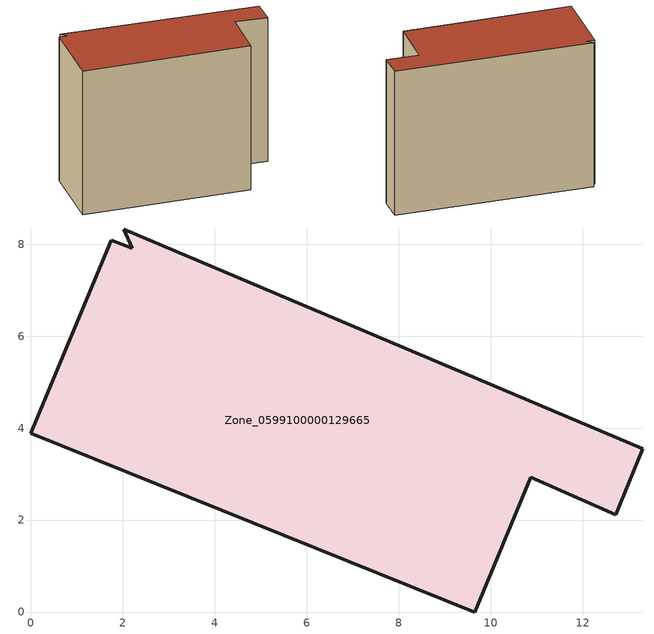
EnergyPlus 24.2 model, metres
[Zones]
Zone_0599100000129665
 floor ground (C_G): 2.21,7.91 2.01,8.33 13.3,3.55 12.72,2.12 10.87,2.93 9.65,0 0,3.89 1.75,8.09 z0
 wall outside (C_F): 1.75,8.09 0,3.89 9.65,0 10.87,2.93 12.72,2.12 13.3,3.55 2.01,8.33 2.21,7.91 1.75,8.09 z0:9.53
 roof outside (C_R): 2.21,7.91 1.75,8.09 0,3.89 9.65,0 10.87,2.93 12.72,2.12 13.3,3.55 2.01,8.33 z9.53
[BUILDING]
Pand.0599100000129665: North Axis=0; Terrain=City; Loads Convergence Tolerance Value=0.04; Temperature Convergence Tolerance Value=0.4; Solar Distribution=FullExterior; Maximum Number of Warmup Days=25; Minimum Number of Warmup Days=1
[Site:Location]
Rotterdam.The.Hague.AP_ZH_NLD Design_Conditions: Latitude=51.96; Longitude=4.45; Time Zone=1; Elevation=-4.5
[SITE:GROUNDTEMPERATURE:BUILDINGSURFACE]
18, 18, 18, 18, 18, 18, 18, 18, 18, 18, 18, 18
[MATERIAL] Thermal Absorptance=0.9; Solar Absorptance=0.7; Visible Absorptance=0.7
Name | Roughness | Thickness | Conductivity | Density | Specific Heat
G.TI.1946 | MediumSmooth | 0.15 | 1 | 540 | 1210
F.TI.1946 | Rough | 0.3 | 0.857143 | 1920 | 840
R.TI.1946 | MediumRough | 0.2 | 0.1 | 1500 | 1000
[CONSTRUCTION]
C_G: G.TI.1946
C_F: F.TI.1946
C_R: R.TI.1946
[ZONE]
Zone_0599100000129665: Type=1; Multiplier=1; Ceiling Height=Autocalculate; Volume=Autocalculate; Floor Area=autocalculate; Part of Total Floor Area=Yes
[ZONEINFILTRATION:DESIGNFLOWRATE]
Infil_Zone_0599100000129665: Zone or ZoneList or Space or SpaceList=Zone_0599100000129665; Schedule=AlwaysOn; Design Flow Rate Calculation Method=Flow/Area; Flow Rate per Floor Area=0.003; Constant Term Coefficient=1; Temperature Term Coefficient=0; Velocity Term Coefficient=0; Velocity Squared Term Coefficient=0
[HVACTEMPLATE:ZONE:IDEALLOADSAIRSYSTEM]
Zone_0599100000129665: Maximum Heating Supply Air Temperature=50; Minimum Cooling Supply Air Temperature=13; Maximum Heating Supply Air Humidity Ratio=0.0156; Minimum Cooling Supply Air Humidity Ratio=0.0077; Heating Limit=NoLimit; Cooling Limit=NoLimit; Dehumidification Control Type=ConstantSensibleHeatRatio; Cooling Sensible Heat Ratio=0.7; Dehumidification Setpoint=60; Humidification Control Type=None; Humidification Setpoint=30; Outdoor Air Method=None; Outdoor Air Flow Rate per Person=0.00944; Outdoor Air Flow Rate per Zone Floor Area=0; Outdoor Air Flow Rate per Zone=0; Demand Controlled Ventilation Type=None; Outdoor Air Economizer Type=NoEconomizer; Heat Recovery Type=None; Sensible Heat Recovery Effectiveness=0.7; Latent Heat Recovery Effectiveness=0.65
[ZONECONTROL:THERMOSTAT]
ThermostatControl_Zone_0599100000129665: Zone or ZoneList=Zone_0599100000129665; Control Type Schedule=DualSetpointControlType; Control 1=Thermostat_Zone_0599100000129665; Temperature Difference Between Cutout And Setpoint=0
[THERMOSTATSETPOINT:DUALSETPOINT]
Thermostat_Zone_0599100000129665: Heating Setpoint Temperature Schedule=HeatingSetpoint_Zone_0599100000129665; Cooling Setpoint Temperature Schedule=CoolingSetpoint_Zone_0599100000129665
[SCHEDULE:COMPACT]
HeatingSetpoint_Zone_0599100000129665: Through: 12/31, For: AllDays, Until: 24:00, 21
CoolingSetpoint_Zone_0599100000129665: Through: 12/31, For: AllDays, Until: 24:00, 24
DualSetpointControlType: Through: 12/31, For: AllDays, Until: 24:00, 4
AlwaysOn: Through: 12/31, For: AllDays, Until: 24:00, 1
